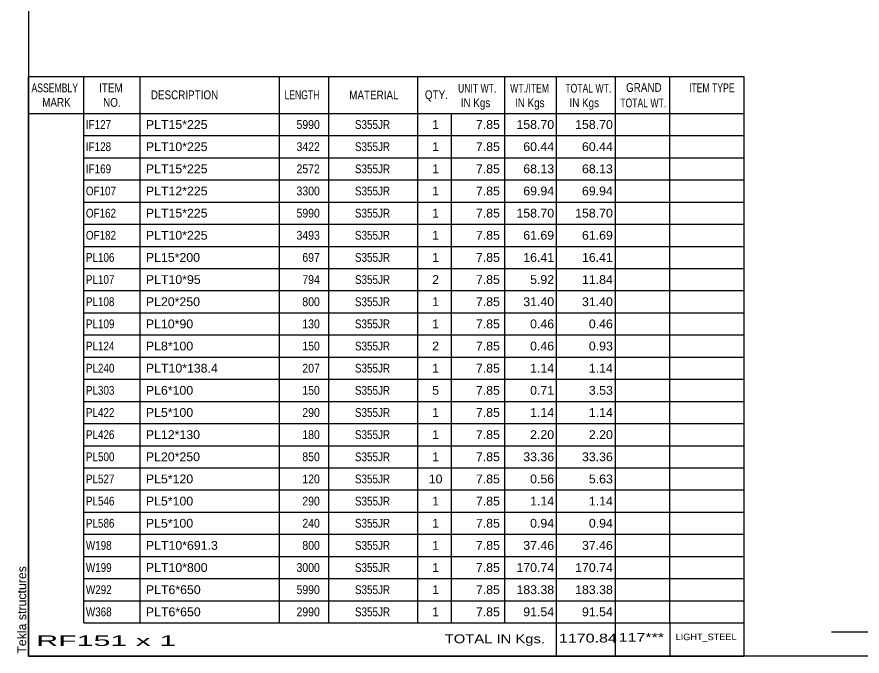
# Model space of a CAD drawing. Header units: millimetres. Extents: x -1070 to -667, y -188 to 89.
# Drawn here: x -1069.5 to -886.5, y -187.7 to -49.2 of the extents above; entities that cross this region are included whole.
import ezdxf

# ---------------------------------------------------------------- set-up
doc = ezdxf.new("R2010")
doc.units = ezdxf.units.MM
doc.styles.add('Arial', font='ARIAL.TTF', dxfattribs={"height": 0.2})
doc.styles.add('Arial Narrow', font='ARIALN.TTF', dxfattribs={"height": 0.2})

# ---------------------------------------------------------------- blocks, each defined once
blk = doc.blocks.new('Unknown-624476485-1210')
at = {"color": 5, "linetype": 'Continuous'}
for p, q in [((-1067, 89.32), (-1067, -187.68)), ((-1067, -187.68), (-667, -187.68))]:
    blk.add_line(p, q, dxfattribs=at)
at = {"color": 174, "linetype": 'Continuous', "style": 'Arial'}
blk.add_text('Tekla structures', height=1.9102, rotation=90, dxfattribs=at).set_placement((-1067.5, -187.18))
blk = doc.blocks.new('CBS_CALLOFF-624476485-15219')
at = {"color": 7, "linetype": 'Continuous'}
blk.add_line((-893.12, -182.41), (-776.89, -182.43), dxfattribs=at)
at = {"color": 3, "linetype": 'Continuous', "style": 'Arial Narrow'}
blk.add_text('QTY= 1 Nos.      RAFTER     MKD : RF151', height=3.3405, dxfattribs=at).set_placement((-870.89, -181.51))
blk = doc.blocks.new('CBS_BOM-624476485-15218')
at = {"color": 7, "linetype": 'Continuous'}
for p, q in [((-1067.03, -70.11), (-1067.03, -62.11)), ((-1067.03, -62.11), (-912.11, -62.11)), ((-1055.03, -70.11), (-1055.03, -62.11)), ((-1042.84, -70.11), (-1042.84, -62.11)), ((-1012.67, -70.11), (-1012.67, -62.11)), ((-1001.99, -70.11), (-1001.99, -62.11)), ((-982.68, -70.11), (-982.68, -62.11)), ((-963.88, -70.11), (-963.88, -62.11)), ((-952.66, -70.11), (-952.66, -62.11)), ((-939.88, -70.11), (-939.88, -62.11)), ((-928.13, -70.11), (-928.13, -62.11)), ((-912.11, -62.11), (-912.11, -70.1)), ((-1067.03, -70.11), (-912.11, -70.11)), ((-1067.03, -74.91), (-1067.03, -70.11)), ((-1055.03, -74.91), (-1055.03, -70.11)), ((-1042.84, -74.91), (-1042.84, -70.11)), ((-1012.67, -74.91), (-1012.67, -70.11)), ((-1001.99, -74.91), (-1001.99, -70.11)), ((-982.68, -74.91), (-982.68, -70.11)), ((-975.41, -74.91), (-975.41, -70.11)), ((-963.88, -74.91), (-963.88, -70.11)), ((-952.66, -74.91), (-952.66, -70.11)), ((-939.88, -74.91), (-939.88, -70.11)), ((-928.11, -74.91), (-928.11, -70.11)), ((-912.11, -70.11), (-912.11, -74.91)), ((-1067.03, -79.71), (-1067.03, -74.91)), ((-1055.03, -74.91), (-912.11, -74.91)), ((-1055.03, -79.71), (-1055.03, -74.91)), ((-1042.84, -79.71), (-1042.84, -74.91)), ((-1012.67, -79.71), (-1012.67, -74.91)), ((-1001.99, -79.71), (-1001.99, -74.91)), ((-982.68, -79.71), (-982.68, -74.91)), ((-975.41, -79.71), (-975.41, -74.91)), ((-963.88, -79.71), (-963.88, -74.91)), ((-952.66, -79.71), (-952.66, -74.91)), ((-939.88, -79.71), (-939.88, -74.91)), ((-928.11, -79.71), (-928.11, -74.91)), ((-912.11, -74.91), (-912.11, -79.71)), ((-1067.03, -84.51), (-1067.03, -79.71)), ((-1055.03, -79.71), (-912.11, -79.71)), ((-1055.03, -84.51), (-1055.03, -79.71)), ((-1042.84, -84.51), (-1042.84, -79.71)), ((-1012.67, -84.51), (-1012.67, -79.71)), ((-1001.99, -84.51), (-1001.99, -79.71)), ((-982.68, -84.51), (-982.68, -79.71)), ((-975.41, -84.51), (-975.41, -79.71)), ((-963.88, -84.51), (-963.88, -79.71)), ((-952.66, -84.51), (-952.66, -79.71)), ((-939.88, -84.51), (-939.88, -79.71)), ((-928.11, -84.51), (-928.11, -79.71)), ((-912.11, -79.71), (-912.11, -84.51)), ((-1067.03, -89.31), (-1067.03, -84.51)), ((-1055.03, -84.51), (-912.11, -84.51)), ((-1055.03, -89.31), (-1055.03, -84.51)), ((-1042.84, -89.31), (-1042.84, -84.51)), ((-1012.67, -89.31), (-1012.67, -84.51)), ((-1001.99, -89.31), (-1001.99, -84.51)), ((-982.68, -89.31), (-982.68, -84.51)), ((-975.41, -89.31), (-975.41, -84.51)), ((-963.88, -89.31), (-963.88, -84.51)), ((-952.66, -89.31), (-952.66, -84.51)), ((-939.88, -89.31), (-939.88, -84.51)), ((-928.11, -89.31), (-928.11, -84.51)), ((-912.11, -84.51), (-912.11, -89.31)), ((-1067.03, -94.11), (-1067.03, -89.31)), ((-1055.03, -89.31), (-912.11, -89.31)), ((-1055.03, -94.11), (-1055.03, -89.31)), ((-1042.84, -94.11), (-1042.84, -89.31)), ((-1012.67, -94.11), (-1012.67, -89.31)), ((-1001.99, -94.11), (-1001.99, -89.31)), ((-982.68, -94.11), (-982.68, -89.31)), ((-975.41, -94.11), (-975.41, -89.31)), ((-963.88, -94.11), (-963.88, -89.31)), ((-952.66, -94.11), (-952.66, -89.31)), ((-939.88, -94.11), (-939.88, -89.31)), ((-928.11, -94.11), (-928.11, -89.31)), ((-912.11, -89.31), (-912.11, -94.11)), ((-1067.03, -98.91), (-1067.03, -94.11)), ((-1055.03, -94.11), (-912.11, -94.11)), ((-1055.03, -98.91), (-1055.03, -94.11)), ((-1042.84, -98.91), (-1042.84, -94.11)), ((-1012.67, -98.91), (-1012.67, -94.11)), ((-1001.99, -98.91), (-1001.99, -94.11)), ((-982.68, -98.91), (-982.68, -94.11)), ((-975.41, -98.91), (-975.41, -94.11)), ((-963.88, -98.91), (-963.88, -94.11)), ((-952.66, -98.91), (-952.66, -94.11)), ((-939.88, -98.91), (-939.88, -94.11)), ((-928.11, -98.91), (-928.11, -94.11)), ((-912.11, -94.11), (-912.11, -98.91)), ((-1067.03, -103.71), (-1067.03, -98.91)), ((-1055.03, -98.91), (-912.11, -98.91)), ((-1055.03, -103.71), (-1055.03, -98.91)), ((-1042.84, -103.71), (-1042.84, -98.91)), ((-1012.67, -103.71), (-1012.67, -98.91)), ((-1001.99, -103.71), (-1001.99, -98.91)), ((-982.68, -103.71), (-982.68, -98.91)), ((-975.41, -103.71), (-975.41, -98.91)), ((-963.88, -103.71), (-963.88, -98.91)), ((-952.66, -103.71), (-952.66, -98.91)), ((-939.88, -103.71), (-939.88, -98.91)), ((-928.11, -103.71), (-928.11, -98.91)), ((-912.11, -98.91), (-912.11, -103.71)), ((-1067.03, -108.51), (-1067.03, -103.71)), ((-1055.03, -103.71), (-912.11, -103.71)), ((-1055.03, -108.51), (-1055.03, -103.71)), ((-1042.84, -108.51), (-1042.84, -103.71)), ((-1012.67, -108.51), (-1012.67, -103.71)), ((-1001.99, -108.51), (-1001.99, -103.71)), ((-982.68, -108.51), (-982.68, -103.71)), ((-975.41, -108.51), (-975.41, -103.71)), ((-963.88, -108.51), (-963.88, -103.71)), ((-952.66, -108.51), (-952.66, -103.71)), ((-939.88, -108.51), (-939.88, -103.71)), ((-928.11, -108.51), (-928.11, -103.71)), ((-912.11, -103.71), (-912.11, -108.51)), ((-1067.03, -113.31), (-1067.03, -108.51)), ((-1055.03, -108.51), (-912.11, -108.51)), ((-1055.03, -113.31), (-1055.03, -108.51)), ((-1042.84, -113.31), (-1042.84, -108.51)), ((-1012.67, -113.31), (-1012.67, -108.51)), ((-1001.99, -113.31), (-1001.99, -108.51)), ((-982.68, -113.31), (-982.68, -108.51)), ((-975.41, -113.31), (-975.41, -108.51)), ((-963.88, -113.31), (-963.88, -108.51)), ((-952.66, -113.31), (-952.66, -108.51)), ((-939.88, -113.31), (-939.88, -108.51)), ((-928.11, -113.31), (-928.11, -108.51)), ((-912.11, -108.51), (-912.11, -113.31)), ((-1067.03, -118.11), (-1067.03, -113.31)), ((-1055.03, -113.31), (-912.11, -113.31)), ((-1055.03, -118.11), (-1055.03, -113.31)), ((-1042.84, -118.11), (-1042.84, -113.31)), ((-1012.67, -118.11), (-1012.67, -113.31)), ((-1001.99, -118.11), (-1001.99, -113.31)), ((-982.68, -118.11), (-982.68, -113.31)), ((-975.41, -118.11), (-975.41, -113.31)), ((-963.88, -118.11), (-963.88, -113.31)), ((-952.66, -118.11), (-952.66, -113.31)), ((-939.88, -118.11), (-939.88, -113.31)), ((-928.11, -118.11), (-928.11, -113.31)), ((-912.11, -113.31), (-912.11, -118.11)), ((-1067.03, -122.91), (-1067.03, -118.11)), ((-1055.03, -118.11), (-912.11, -118.11)), ((-1055.03, -122.91), (-1055.03, -118.11)), ((-1042.84, -122.91), (-1042.84, -118.11)), ((-1012.67, -122.91), (-1012.67, -118.11)), ((-1001.99, -122.91), (-1001.99, -118.11)), ((-982.68, -122.91), (-982.68, -118.11)), ((-975.41, -122.91), (-975.41, -118.11)), ((-963.88, -122.91), (-963.88, -118.11)), ((-952.66, -122.91), (-952.66, -118.11)), ((-939.88, -122.91), (-939.88, -118.11)), ((-928.11, -122.91), (-928.11, -118.11)), ((-912.11, -118.11), (-912.11, -122.91)), ((-1067.03, -127.71), (-1067.03, -122.91)), ((-1055.03, -122.91), (-912.11, -122.91)), ((-1055.03, -127.71), (-1055.03, -122.91)), ((-1042.84, -127.71), (-1042.84, -122.91)), ((-1012.67, -127.71), (-1012.67, -122.91)), ((-1001.99, -127.71), (-1001.99, -122.91)), ((-982.68, -127.71), (-982.68, -122.91)), ((-975.41, -127.71), (-975.41, -122.91)), ((-963.88, -127.71), (-963.88, -122.91)), ((-952.66, -127.71), (-952.66, -122.91)), ((-939.88, -127.71), (-939.88, -122.91)), ((-928.11, -127.71), (-928.11, -122.91)), ((-912.11, -122.91), (-912.11, -127.71)), ((-1067.03, -132.51), (-1067.03, -127.71)), ((-1055.03, -127.71), (-912.11, -127.71)), ((-1055.03, -132.51), (-1055.03, -127.71)), ((-1042.84, -132.51), (-1042.84, -127.71)), ((-1012.67, -132.51), (-1012.67, -127.71)), ((-1001.99, -132.51), (-1001.99, -127.71)), ((-982.68, -132.51), (-982.68, -127.71)), ((-975.41, -132.51), (-975.41, -127.71)), ((-963.88, -132.51), (-963.88, -127.71)), ((-952.66, -132.51), (-952.66, -127.71)), ((-939.88, -132.51), (-939.88, -127.71)), ((-928.11, -132.51), (-928.11, -127.71)), ((-912.11, -127.71), (-912.11, -132.51)), ((-1067.03, -137.31), (-1067.03, -132.51)), ((-1055.03, -132.51), (-912.11, -132.51)), ((-1055.03, -137.31), (-1055.03, -132.51)), ((-1042.84, -137.31), (-1042.84, -132.51)), ((-1012.67, -137.31), (-1012.67, -132.51)), ((-1001.99, -137.31), (-1001.99, -132.51)), ((-982.68, -137.31), (-982.68, -132.51)), ((-975.41, -137.31), (-975.41, -132.51)), ((-963.88, -137.31), (-963.88, -132.51)), ((-952.66, -137.31), (-952.66, -132.51)), ((-939.88, -137.31), (-939.88, -132.51)), ((-928.11, -137.31), (-928.11, -132.51)), ((-912.11, -132.51), (-912.11, -137.31)), ((-1067.03, -142.11), (-1067.03, -137.31)), ((-1055.03, -137.31), (-912.11, -137.31)), ((-1055.03, -142.11), (-1055.03, -137.31)), ((-1042.84, -142.11), (-1042.84, -137.31)), ((-1012.67, -142.11), (-1012.67, -137.31)), ((-1001.99, -142.11), (-1001.99, -137.31)), ((-982.68, -142.11), (-982.68, -137.31)), ((-975.41, -142.11), (-975.41, -137.31)), ((-963.88, -142.11), (-963.88, -137.31)), ((-952.66, -142.11), (-952.66, -137.31)), ((-939.88, -142.11), (-939.88, -137.31)), ((-928.11, -142.11), (-928.11, -137.31)), ((-912.11, -137.31), (-912.11, -142.11)), ((-1067.03, -146.91), (-1067.03, -142.11)), ((-1055.03, -142.11), (-912.11, -142.11)), ((-1055.03, -146.91), (-1055.03, -142.11)), ((-1042.84, -146.91), (-1042.84, -142.11)), ((-1012.67, -146.91), (-1012.67, -142.11)), ((-1001.99, -146.91), (-1001.99, -142.11)), ((-982.68, -146.91), (-982.68, -142.11)), ((-975.41, -146.91), (-975.41, -142.11)), ((-963.88, -146.91), (-963.88, -142.11)), ((-952.66, -146.91), (-952.66, -142.11)), ((-939.88, -146.91), (-939.88, -142.11)), ((-928.11, -146.91), (-928.11, -142.11)), ((-912.11, -142.11), (-912.11, -146.91)), ((-1067.03, -151.71), (-1067.03, -146.91)), ((-1055.03, -146.91), (-912.11, -146.91)), ((-1055.03, -151.71), (-1055.03, -146.91)), ((-1042.84, -151.71), (-1042.84, -146.91)), ((-1012.67, -151.71), (-1012.67, -146.91)), ((-1001.99, -151.71), (-1001.99, -146.91)), ((-982.68, -151.71), (-982.68, -146.91)), ((-975.41, -151.71), (-975.41, -146.91)), ((-963.88, -151.71), (-963.88, -146.91)), ((-952.66, -151.71), (-952.66, -146.91)), ((-939.88, -151.71), (-939.88, -146.91)), ((-928.11, -151.71), (-928.11, -146.91)), ((-912.11, -146.91), (-912.11, -151.71)), ((-1067.03, -156.51), (-1067.03, -151.71)), ((-1055.03, -151.71), (-912.11, -151.71)), ((-1055.03, -156.51), (-1055.03, -151.71)), ((-1042.84, -156.51), (-1042.84, -151.71)), ((-1012.67, -156.51), (-1012.67, -151.71)), ((-1001.99, -156.51), (-1001.99, -151.71)), ((-982.68, -156.51), (-982.68, -151.71)), ((-975.41, -156.51), (-975.41, -151.71)), ((-963.88, -156.51), (-963.88, -151.71)), ((-952.66, -156.51), (-952.66, -151.71)), ((-939.88, -156.51), (-939.88, -151.71)), ((-928.11, -156.51), (-928.11, -151.71)), ((-912.11, -151.71), (-912.11, -156.51)), ((-1067.03, -161.31), (-1067.03, -156.51)), ((-1055.03, -156.51), (-912.11, -156.51)), ((-1055.03, -161.31), (-1055.03, -156.51)), ((-1042.84, -161.31), (-1042.84, -156.51)), ((-1012.67, -161.31), (-1012.67, -156.51)), ((-1001.99, -161.31), (-1001.99, -156.51)), ((-982.68, -161.31), (-982.68, -156.51)), ((-975.41, -161.31), (-975.41, -156.51)), ((-963.88, -161.31), (-963.88, -156.51)), ((-952.66, -161.31), (-952.66, -156.51)), ((-939.88, -161.31), (-939.88, -156.51)), ((-928.11, -161.31), (-928.11, -156.51)), ((-912.11, -156.51), (-912.11, -161.31)), ((-1067.03, -166.11), (-1067.03, -161.31)), ((-1055.03, -161.31), (-912.11, -161.31)), ((-1055.03, -166.11), (-1055.03, -161.31)), ((-1042.84, -166.11), (-1042.84, -161.31)), ((-1012.67, -166.11), (-1012.67, -161.31)), ((-1001.99, -166.11), (-1001.99, -161.31)), ((-982.68, -166.11), (-982.68, -161.31)), ((-975.41, -166.11), (-975.41, -161.31)), ((-963.88, -166.11), (-963.88, -161.31)), ((-952.66, -166.11), (-952.66, -161.31)), ((-939.88, -166.11), (-939.88, -161.31)), ((-928.11, -166.11), (-928.11, -161.31)), ((-912.11, -161.31), (-912.11, -166.11)), ((-1067.03, -170.91), (-1067.03, -166.11)), ((-1055.03, -166.11), (-912.11, -166.11)), ((-1055.03, -170.91), (-1055.03, -166.11)), ((-1042.84, -170.91), (-1042.84, -166.11)), ((-1012.67, -170.91), (-1012.67, -166.11)), ((-1001.99, -170.91), (-1001.99, -166.11)), ((-982.68, -170.91), (-982.68, -166.11)), ((-975.41, -170.91), (-975.41, -166.11)), ((-963.88, -170.91), (-963.88, -166.11)), ((-952.66, -170.91), (-952.66, -166.11)), ((-939.88, -170.91), (-939.88, -166.11)), ((-928.11, -170.91), (-928.11, -166.11)), ((-912.11, -166.11), (-912.11, -170.91)), ((-1067.03, -175.71), (-1067.03, -170.91)), ((-1055.03, -170.91), (-912.11, -170.91)), ((-1055.03, -175.71), (-1055.03, -170.91)), ((-1042.84, -175.71), (-1042.84, -170.91)), ((-1012.67, -175.71), (-1012.67, -170.91)), ((-1001.99, -175.71), (-1001.99, -170.91)), ((-982.68, -175.71), (-982.68, -170.91)), ((-975.41, -175.71), (-975.41, -170.91)), ((-963.88, -175.71), (-963.88, -170.91)), ((-952.66, -175.71), (-952.66, -170.91)), ((-939.88, -175.71), (-939.88, -170.91)), ((-928.11, -175.71), (-928.11, -170.91)), ((-912.11, -170.91), (-912.11, -175.71)), ((-1067.03, -180.51), (-1067.03, -175.71)), ((-1055.03, -175.71), (-912.11, -175.71)), ((-1055.03, -180.51), (-1055.03, -175.71)), ((-1042.84, -180.51), (-1042.84, -175.71)), ((-1012.67, -180.51), (-1012.67, -175.71)), ((-1001.99, -180.51), (-1001.99, -175.71)), ((-982.68, -180.51), (-982.68, -175.71)), ((-975.41, -180.51), (-975.41, -175.71)), ((-963.88, -180.51), (-963.88, -175.71)), ((-952.66, -180.51), (-952.66, -175.71)), ((-939.88, -180.51), (-939.88, -175.71)), ((-928.11, -180.51), (-928.11, -175.71)), ((-912.11, -175.71), (-912.11, -180.51)), ((-1067.03, -187.71), (-1067.03, -180.53)), ((-1055.03, -180.51), (-912.11, -180.51)), ((-952.66, -187.71), (-952.66, -180.53)), ((-939.88, -187.71), (-939.88, -180.53)), ((-928.07, -187.71), (-928.07, -180.53)), ((-912.11, -180.51), (-912.11, -187.71)), ((-1067.03, -187.71), (-912.11, -187.71))]:
    blk.add_line(p, q, dxfattribs=at)
at = {"color": 3, "linetype": 'Continuous', "style": 'Arial'}
for s, height, width, p in [('ASSEMBLY', 1.91, 0.7, (-1066.35, -65.53)), ('ITEM', 1.91, 0.8, (-1051.7, -65.53)), ('UNIT WT.', 1.91, 0.7, (-973.99, -65.61)), ('WT./ITEM', 1.91, 0.7, (-962.7, -65.61)), ('TOTAL WT.', 1.91, 0.7, (-950.76, -65.61)), ('GRAND', 1.91, 0.8, (-937.61, -65.45)), ('ITEM TYPE', 1.91, 0.7, (-923.97, -65.53)), ('DESCRIPTION', 1.9102, 0.8, (-1040.51, -67.04)), ('LENGTH', 1.91, 0.7, (-1011.57, -67.04)), ('MATERIAL', 1.91, 0.8, (-997.55, -67.08)), ('QTY.', 1.91, 0.8, (-981.15, -67.01)), ('MARK', 1.91, 0.8, (-1064.03, -68.67)), ('NO.', 1.91, 0.8, (-1050.84, -68.67)), ('IN Kgs', 1.91, 0.8, (-973.41, -68.75)), ('IN Kgs', 1.91, 0.8, (-961.66, -68.75)), ('IN Kgs', 1.91, 0.8, (-949.86, -68.75)), ('TOTAL WT.', 1.91, 0.7, (-938.86, -68.79))]:
    blk.add_text(s, height=height, dxfattribs=dict(at, width=width)).set_placement(p)
at = {"color": 7, "linetype": 'Continuous', "style": 'Arial'}
for s, width, p in [('IF127', 0.8, (-1054.57, -73.47)), ('5990', 0.85, (-1008.96, -73.47)), ('S355JR', 0.8, (-996.31, -73.47)), ('IF128', 0.8, (-1054.57, -78.27)), ('3422', 0.85, (-1008.96, -78.27)), ('S355JR', 0.8, (-996.31, -78.27)), ('IF169', 0.8, (-1054.57, -83.07)), ('2572', 0.85, (-1008.96, -83.07)), ('S355JR', 0.8, (-996.31, -83.07)), ('OF107', 0.8, (-1054.57, -87.87)), ('3300', 0.85, (-1008.96, -87.87)), ('S355JR', 0.8, (-996.31, -87.87)), ('OF162', 0.8, (-1054.57, -92.67)), ('5990', 0.85, (-1008.96, -92.67)), ('S355JR', 0.8, (-996.31, -92.67)), ('OF182', 0.8, (-1054.57, -97.47)), ('3493', 0.85, (-1008.96, -97.47)), ('S355JR', 0.8, (-996.31, -97.47)), ('PL106', 0.8, (-1054.57, -102.27)), ('697', 0.85, (-1007.7, -102.27)), ('S355JR', 0.8, (-996.31, -102.27)), ('PL107', 0.8, (-1054.57, -107.07)), ('794', 0.85, (-1007.7, -107.07)), ('S355JR', 0.8, (-996.31, -107.07)), ('PL108', 0.8, (-1054.57, -111.87)), ('800', 0.85, (-1007.7, -111.87)), ('S355JR', 0.8, (-996.31, -111.87)), ('PL109', 0.8, (-1054.57, -116.67)), ('130', 0.85, (-1007.7, -116.67)), ('S355JR', 0.8, (-996.31, -116.67)), ('PL124', 0.8, (-1054.57, -121.47)), ('150', 0.85, (-1007.7, -121.47)), ('S355JR', 0.8, (-996.31, -121.47)), ('PL240', 0.8, (-1054.57, -126.27)), ('207', 0.85, (-1007.7, -126.27)), ('S355JR', 0.8, (-996.31, -126.27)), ('PL303', 0.8, (-1054.57, -131.07)), ('150', 0.85, (-1007.7, -131.07)), ('S355JR', 0.8, (-996.31, -131.07)), ('PL422', 0.8, (-1054.57, -135.87)), ('290', 0.85, (-1007.7, -135.87)), ('S355JR', 0.8, (-996.31, -135.87)), ('PL426', 0.8, (-1054.57, -140.67)), ('180', 0.85, (-1007.7, -140.67)), ('S355JR', 0.8, (-996.31, -140.67)), ('PL500', 0.8, (-1054.57, -145.47)), ('850', 0.85, (-1007.7, -145.47)), ('S355JR', 0.8, (-996.31, -145.47)), ('PL527', 0.8, (-1054.57, -150.27)), ('120', 0.85, (-1007.7, -150.27)), ('S355JR', 0.8, (-996.31, -150.27)), ('PL546', 0.8, (-1054.57, -155.07)), ('290', 0.85, (-1007.7, -155.07)), ('S355JR', 0.8, (-996.31, -155.07)), ('PL586', 0.8, (-1054.57, -159.87)), ('240', 0.85, (-1007.7, -159.87)), ('S355JR', 0.8, (-996.31, -159.87)), ('W198', 0.8, (-1054.57, -164.67)), ('800', 0.85, (-1007.7, -164.67)), ('S355JR', 0.8, (-996.31, -164.67)), ('W199', 0.8, (-1054.57, -169.47)), ('3000', 0.85, (-1008.96, -169.47)), ('S355JR', 0.8, (-996.31, -169.47)), ('W292', 0.8, (-1054.57, -174.27)), ('5990', 0.85, (-1008.96, -174.27)), ('S355JR', 0.8, (-996.31, -174.27)), ('W368', 0.8, (-1054.57, -179.07)), ('2990', 0.85, (-1008.96, -179.07)), ('S355JR', 0.8, (-996.31, -179.07))]:
    blk.add_text(s, height=1.91, dxfattribs=dict(at, width=width)).set_placement(p)
for s, height, p in [('PLT15*225', 1.91, (-1041.58, -73.47)), ('1', 1.91, (-979.59, -73.47)), ('7.85', 1.91, (-970.12, -73.47)), ('158.70', 1.91, (-961.34, -73.47)), ('158.70', 1.91, (-948.63, -73.47)), ('PLT10*225', 1.91, (-1041.58, -78.27)), ('1', 1.91, (-979.59, -78.27)), ('7.85', 1.91, (-970.12, -78.27)), ('60.44', 1.91, (-959.86, -78.27)), ('60.44', 1.91, (-947.15, -78.27)), ('PLT15*225', 1.91, (-1041.58, -83.07)), ('1', 1.91, (-979.59, -83.07)), ('7.85', 1.91, (-970.12, -83.07)), ('68.13', 1.91, (-959.86, -83.07)), ('68.13', 1.91, (-947.15, -83.07)), ('PLT12*225', 1.91, (-1041.58, -87.87)), ('1', 1.91, (-979.59, -87.87)), ('7.85', 1.91, (-970.12, -87.87)), ('69.94', 1.91, (-959.86, -87.87)), ('69.94', 1.91, (-947.15, -87.87)), ('PLT15*225', 1.91, (-1041.58, -92.67)), ('1', 1.91, (-979.59, -92.67)), ('7.85', 1.91, (-970.12, -92.67)), ('158.70', 1.91, (-961.34, -92.67)), ('158.70', 1.91, (-948.63, -92.67)), ('PLT10*225', 1.91, (-1041.58, -97.47)), ('1', 1.91, (-979.59, -97.47)), ('7.85', 1.91, (-970.12, -97.47)), ('61.69', 1.91, (-959.86, -97.47)), ('61.69', 1.91, (-947.15, -97.47)), ('PL15*200', 1.91, (-1041.58, -102.27)), ('1', 1.91, (-979.59, -102.27)), ('7.85', 1.91, (-970.12, -102.27)), ('16.41', 1.91, (-959.86, -102.27)), ('16.41', 1.91, (-947.15, -102.27)), ('PLT10*95', 1.91, (-1041.58, -107.07)), ('2', 1.91, (-979.59, -107.07)), ('7.85', 1.91, (-970.12, -107.07)), ('5.92', 1.91, (-958.38, -107.07)), ('11.84', 1.91, (-947.15, -107.07)), ('PL20*250', 1.91, (-1041.58, -111.87)), ('1', 1.91, (-979.59, -111.87)), ('7.85', 1.91, (-970.12, -111.87)), ('31.40', 1.91, (-959.86, -111.87)), ('31.40', 1.91, (-947.15, -111.87)), ('PL10*90', 1.91, (-1041.58, -116.67)), ('1', 1.91, (-979.59, -116.67)), ('7.85', 1.91, (-970.12, -116.67)), ('0.46', 1.91, (-958.38, -116.67)), ('0.46', 1.91, (-945.66, -116.67)), ('PL8*100', 1.91, (-1041.58, -121.47)), ('2', 1.91, (-979.59, -121.47)), ('7.85', 1.91, (-970.12, -121.47)), ('0.46', 1.91, (-958.38, -121.47)), ('0.93', 1.91, (-945.66, -121.47)), ('PLT10*138.4', 1.9102, (-1041.58, -126.27)), ('1', 1.91, (-979.59, -126.27)), ('7.85', 1.91, (-970.12, -126.27)), ('1.14', 1.91, (-958.38, -126.27)), ('1.14', 1.91, (-945.66, -126.27)), ('PL6*100', 1.91, (-1041.58, -131.07)), ('5', 1.91, (-979.59, -131.07)), ('7.85', 1.91, (-970.12, -131.07)), ('0.71', 1.91, (-958.38, -131.07)), ('3.53', 1.91, (-945.66, -131.07)), ('PL5*100', 1.91, (-1041.58, -135.87)), ('1', 1.91, (-979.59, -135.87)), ('7.85', 1.91, (-970.12, -135.87)), ('1.14', 1.91, (-958.38, -135.87)), ('1.14', 1.91, (-945.66, -135.87)), ('PL12*130', 1.91, (-1041.58, -140.67)), ('1', 1.91, (-979.59, -140.67)), ('7.85', 1.91, (-970.12, -140.67)), ('2.20', 1.91, (-958.38, -140.67)), ('2.20', 1.91, (-945.66, -140.67)), ('PL20*250', 1.91, (-1041.58, -145.47)), ('1', 1.91, (-979.59, -145.47)), ('7.85', 1.91, (-970.12, -145.47)), ('33.36', 1.91, (-959.86, -145.47)), ('33.36', 1.91, (-947.15, -145.47)), ('PL5*120', 1.91, (-1041.58, -150.27)), ('10', 1.91, (-980.33, -150.27)), ('7.85', 1.91, (-970.12, -150.27)), ('0.56', 1.91, (-958.38, -150.27)), ('5.63', 1.91, (-945.66, -150.27)), ('PL5*100', 1.91, (-1041.58, -155.07)), ('1', 1.91, (-979.59, -155.07)), ('7.85', 1.91, (-970.12, -155.07)), ('1.14', 1.91, (-958.38, -155.07)), ('1.14', 1.91, (-945.66, -155.07)), ('PL5*100', 1.91, (-1041.58, -159.87)), ('1', 1.91, (-979.59, -159.87)), ('7.85', 1.91, (-970.12, -159.87)), ('0.94', 1.91, (-958.38, -159.87)), ('0.94', 1.91, (-945.66, -159.87)), ('PLT10*691.3', 1.9102, (-1041.58, -164.67)), ('1', 1.91, (-979.59, -164.67)), ('7.85', 1.91, (-970.12, -164.67)), ('37.46', 1.91, (-959.86, -164.67)), ('37.46', 1.91, (-947.15, -164.67)), ('PLT10*800', 1.91, (-1041.58, -169.47)), ('1', 1.91, (-979.59, -169.47)), ('7.85', 1.91, (-970.12, -169.47)), ('170.74', 1.91, (-961.34, -169.47)), ('170.74', 1.91, (-948.63, -169.47)), ('PLT6*650', 1.91, (-1041.58, -174.27)), ('1', 1.91, (-979.59, -174.27)), ('7.85', 1.91, (-970.12, -174.27)), ('183.38', 1.91, (-961.34, -174.27)), ('183.38', 1.91, (-948.63, -174.27)), ('PLT6*650', 1.91, (-1041.58, -179.07)), ('1', 1.91, (-979.59, -179.07)), ('7.85', 1.91, (-970.12, -179.07)), ('91.54', 1.91, (-959.86, -179.07)), ('91.54', 1.91, (-947.15, -179.07))]:
    blk.add_text(s, height=height, dxfattribs=at).set_placement(p)
at = {"color": 6, "linetype": 'Continuous', "style": 'Arial'}
for s, height, width, p in [('TOTAL IN Kgs.', 1.9102, 1.2, (-976.87, -184.91)), ('1170.84', 1.91, 1.3, (-952.14, -184.76)), ('117***', 1.91, 1.3, (-939.21, -184.6)), ('RF151 x 1', 2.292, 2.05, (-1065.31, -185.51))]:
    blk.add_text(s, height=height, dxfattribs=dict(at, width=width)).set_placement(p)
blk.add_text('LIGHT_STEEL', height=1.4135, dxfattribs=at).set_placement((-926.86, -184.25))

msp = doc.modelspace()

# ---------------------------------------------------------------- block references
for name in ['Unknown-624476485-1210', 'CBS_BOM-624476485-15218', 'CBS_CALLOFF-624476485-15219']:
    msp.add_blockref(name, (0, 0))

doc.saveas('drawing.dxf')
